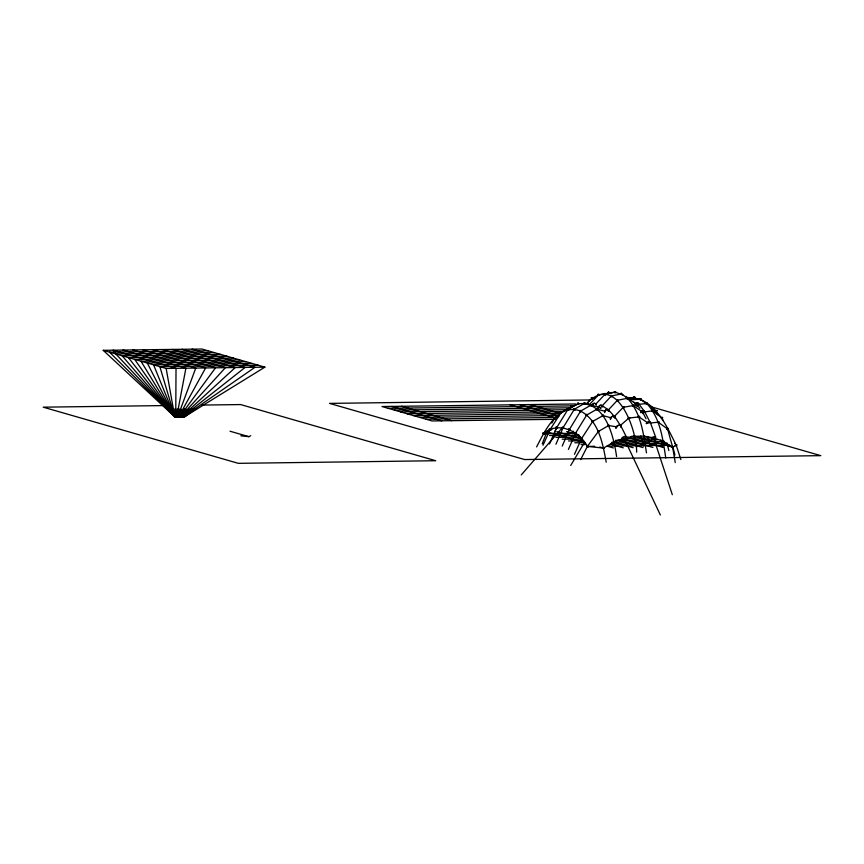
<?xml version="1.0" encoding="UTF-8"?>
<svg xmlns="http://www.w3.org/2000/svg" width="864" height="864" viewBox="0 0 864 864"><rect width="100%" height="100%" fill="white"/><g stroke="black" fill="none" stroke-linecap="round" stroke-linejoin="round"><path stroke-width="1.3" d="M592.51 398.196L592.585 398.347M172.055 412.873L175.738 416.794L176.029 368.323L113.087 350.201L114.934 352.156M661.327 418.165C663.8 416.081 661.684 420.044 662.58 417.398C661.306 416.826 661.943 419.018 661.435 418.446M609.131 425.984L609.066 425.239M650.938 406.458L650.214 406.361M581.072 411.566C580.986 411.523 581.299 409.871 580.133 410.756C581.764 413.359 580.64 409.568 579.863 410.573M578.621 404.222C578.47 401.641 578.459 405.054 578.75 403.92M608.256 425.714C609.174 423.533 608.17 426.276 608.483 425.833M628.592 418.187C628.754 416.75 630.526 418.37 629.489 418.208M628.484 397.786L627.912 397.397L628.236 397.883M142.711 349.812L205.643 367.934L178.708 416.75L178.783 414.083M658.724 422.442L659.102 421.88L658.368 422.68M609.142 392.645L608.58 392.126L609.163 392.688M637.394 404.168C636.973 404.039 635.861 403.639 637.2 404.276M643.259 411.858L642.503 411.48L642.384 412.495M175.997 414.234L176.731 416.772L177.185 408.823M605.675 394.697L605.383 394.07L605.599 394.816M610.686 395.593L611.939 395.734M611.96 396.49L610.902 395.928L611.896 396.63M597.974 394.394C600.156 393.574 598.568 397.105 598.039 394.222M616.799 399.805C618.764 400.853 617.868 400.356 617.425 400.95C617.069 398.466 618.473 400.518 616.864 399.654M587.336 415.012L586.3 414.58L587.034 415.465M631.292 399.557L630.623 399.136M652.374 410.281L652.72 411.577L653.13 410.281M592.369 398.822C590.89 398.477 592.11 396.166 592.488 398.736M622.706 406.793L623.452 406.642L623.97 407.786M132.84 349.942L195.772 368.064L177.714 416.761L178.135 412.733M646.402 403.196C647.579 405.086 647.417 401.62 646.985 403.952C645.635 405.389 647.212 402.019 646.488 403.013M181.721 409.342L178.708 416.75L179.096 414.104M574.776 409.817L574.906 409.18L575.089 409.817M176.256 414.137L176.731 416.772L185.9 368.194L122.969 350.071M152.582 349.682L215.514 367.794L179.69 416.74L180.187 414.126M177.379 414.094L177.714 416.761L179.528 408.996M629.402 418.306C629.597 418.565 629.057 416.394 628.582 418.014M178.708 416.75L179.755 412.916M554.98 419.386C552.776 419.148 554.31 418.154 554.429 418.252C552.841 419.321 556.07 418.943 554.936 419.278M184.388 408.661L179.69 416.74L180.479 414.212M162.454 349.553L225.396 367.664L180.673 416.729L181.548 414.223M572.519 433.674L573.394 431.19M610.729 395.928L611.863 395.626M552.452 438.113L556.74 426.978M542.257 443.772L546.89 431.784L552.625 428.425M555.941 444.236L563.047 427.788L574.312 409.288L584.615 403.348L593.093 405.421M562.237 446.04L569.344 429.592L580.597 411.102L590.911 405.151L600.599 407.527M549.536 443.966L556.621 427.745L567.853 409.579L578.156 403.726C605.405 401.242 613.57 435.715 616.594 456.57M568.415 449.41L575.51 433.188L586.732 415.012L597.035 409.158L605.502 411.372M179.69 416.74L181.31 413.068M591.365 397.656L592.132 398.909L591.354 397.58M543.013 445.219L550.055 429.624L561.222 412.344L578.156 403.726M574.484 454.28L581.526 438.685L592.682 421.405L602.986 415.638L611.442 417.895M600.901 407.884L600.167 407.668L600.901 408.067M186.278 409.309L180.673 416.729L181.829 414.299M172.325 349.423L235.267 367.535L181.667 416.707L182.876 414.31M536.598 446.926C544.968 430.909 557.971 402.386 580.597 411.102C598.903 420.876 602.716 443.61 606.215 462.186M580.651 459.605L587.369 446.407L598.352 431.503L608.666 425.52L617.188 426.935M183.913 414.32L182.65 416.696L245.138 367.405L182.207 349.294M587.261 415.163L586.71 415.206M551.837 423.144L554.299 418.824L558.878 416.167M570.704 465.469L584.539 442.346M180.673 416.729L183.47 412.139M188.946 408.866L181.667 416.707L183.114 414.439M603.504 415.854C602.543 418.003 603.245 413.143 603.428 415.908M609.098 393.368L608.58 393.552M642.373 411.901L642.449 412.625M184.118 414.482L182.65 416.696L191.527 408.629M597.164 409.72L596.7 408.478L597.272 409.828L596.862 408.51L597.661 408.758L597.208 409.709M185.144 414.482L183.643 416.686L255.01 367.276L192.078 349.164M667.721 428.339L667.051 429.494L668.488 428.792L666.911 428.9L668.228 428.425L667.408 429.624M653.054 410.195C650.441 411.75 654.048 409.309 652.59 411.458M652.136 410.648L652.644 410.27L652.298 411.48M181.667 416.707L184.95 412.484M185.166 413.543L182.65 416.696L186.343 412.776M644.76 436.126L631.184 436.363M185.317 414.623L183.643 416.686L194.141 408.424M186.494 414.742L184.626 416.675L264.881 367.146L201.949 349.034L103.216 350.33L174.755 416.804L184.626 416.675L186.343 414.612M639.133 417.269L639.824 416.588L638.129 416.869L639.263 416.221L639.144 417.161M521.262 474.93L563.015 426.924M634.846 436.277L633.085 436.558L634.846 436.277L672.646 447.185L676.231 445.241C666.576 425.898 653.908 396.565 628.182 397.775M584.377 402.667C583.891 406.75 586.267 401.123 584.852 404.017C583.675 402.084 585.738 403.078 584.269 402.732M596.084 403.801L605.027 394.211L615.049 392.116L623.441 395.237M601.484 406.577L611.323 396.025L621.346 393.93L636.844 404.471L633.798 402.149M589.615 404.352L598.558 394.826L615.049 392.116M607.608 410.735L617.436 400.27L627.448 398.293C641.218 412.873 643.41 433.879 646.466 452.822M186.397 413.802L183.643 416.686L188.622 412.193M574.711 409.936L573.88 409.212L574.42 409.957M586.526 403.682C616.172 371.855 636.779 429.095 636.649 452.142M588.384 401.782L591.872 398.207L594.367 397.775M613.537 417.301L623.333 407.257L633.323 405.562L642.697 412.16L646.056 418.792M593.06 421.783L593.32 420.952L593.492 421.88M667.084 428.836L666.695 429.257L667.44 429.365M627.62 397.667L628.042 398.369L627.685 397.408M652.817 411.383L653.324 410.886L652.223 411.448M195.664 409.007L184.626 416.675L188.59 413.122M620.33 425.488L628.96 418.046L638.906 416.891L648.292 423.209M184.626 416.675L189.918 412.517M656.132 411.534L656.662 410.551L655.409 411.534L657.007 410.573L655.711 411.631M627.491 398.941C628.808 398.455 626.378 398.79 627.318 398.887M598.622 431.892L599.173 431.158L598.752 431.989M568.685 410.033C567.421 407.657 567.853 409.979 568.631 410.119M576.634 433.285L543.316 433.728C558.014 420.682 579.312 430.985 587.369 446.407L603.536 448.092L613.85 442.044L624.002 438.232L634.014 436.32M638.896 417.463L638.95 417.226M652.352 410.508L652.72 410.26M240.84 435.823L248.918 436.666L250.711 435.694M543.316 433.728L546.89 431.784L584.658 442.66L574.787 442.789M608.645 392.224C607.835 395.366 608.072 391.338 608.904 392.267M614.272 442.282C615.762 440.446 611.032 443.07 614.272 442.282L633.161 447.703M577.93 403.045C577.843 402.581 578.038 406.253 578.092 402.991M568.08 410.249L567.529 409.579L567.918 410.292M663.714 441.58C665.053 439.927 660.269 442.39 663.714 441.58L611.809 442.303M623.884 407.884C621.929 407.171 625.396 406.62 622.814 406.642M608.774 426.125L608.04 425.963M598.396 430.974C598.363 432.043 599.81 430.618 597.704 430.942M615.125 392.818C616.421 392.288 614.11 392.472 614.866 392.796M623.225 407.797L623.192 407.484M643.939 411.998L652.655 410.854L661.986 417.938L663.034 420.39M630.493 397.829L634.381 397.375M650.776 422.96L658.228 422.215L667.591 428.976L672.646 447.185L675.227 462.564M638.086 404.363L646.78 403.564C660.474 418.154 662.774 439.096 665.798 458.017M633.236 399.665L640.678 399.19L644.803 402.592M610.751 395.41C612.544 396.641 611.042 394.686 610.805 395.809M574.463 408.596L574.733 409.363L573.48 408.856L574.906 409.234L574.376 408.575M208.246 350.838L109.512 352.145L174.755 416.804L166.158 368.453L103.216 350.33M214.531 352.652L115.808 353.959L174.755 416.804L159.862 366.638L258.584 365.332M220.828 354.467L122.094 355.763L174.755 416.804L153.565 364.824L252.299 363.528M227.124 356.281L128.39 357.577L174.755 416.804L147.269 363.01L246.002 361.714M233.42 358.085L134.687 359.392L174.755 416.804L140.983 361.206L239.706 359.899M166.158 368.453L264.881 367.146M162.745 405.594L43.2 407.171L238.302 463.331L435.758 460.728L240.656 404.568L201.701 405.076M589.356 399.967L329.519 403.391L524.61 459.551L820.8 455.652L651.542 406.922M575.618 403.985L382.007 406.534L432.032 420.941L553.424 419.332M388.141 408.305L572.335 405.875M394.427 410.108L569.203 407.808M400.723 411.923L566.071 409.741M407.02 413.737L562.939 411.685M413.305 415.552L559.915 413.618M419.602 417.355L557.572 415.541L519.977 404.719M425.887 419.17L556.459 417.452M549.612 435.542L579.226 435.154M555.908 437.357L580.586 437.022M562.194 439.16L582.336 439.16M626.368 438.318L651.056 437.994M568.49 440.975L583.297 440.78M615.384 440.359L657.342 439.808M581.072 444.604L586.019 444.539M667.462 443.459L610.697 444.204L623.279 447.833M587.369 446.407L594.778 446.31M670.054 445.316L607.111 446.148L613.408 447.962M542.646 433.166L544.061 434.214M543.985 434.29L542.581 433.264M586.634 445.943L588.114 446.893M588.017 446.98L586.645 445.975M560.466 411.804C563.285 414.094 561.33 410.724 560.412 411.89M591.926 420.854C594.205 422.474 592.434 419.353 592.358 421.481M549.299 429.073L550.865 430.099M550.778 430.164L549.245 429.149M580.77 438.134L582.044 438.836L556.772 431.654M582.25 439.225L580.716 438.221M567.076 409.039C568.145 408.488 567.302 409.914 567.054 409.169M585.954 414.472C588.373 413.64 585.425 416.88 585.922 414.58M576.256 433.717L574.679 432.734L576.331 433.642M563.836 428.317L562.216 427.334L563.89 428.231M568.555 429.062L570.186 430.045M570.11 430.132L568.544 429.192M643.885 436.19L653.627 437.843L663.217 441.396L672.646 447.185M596.819 406.447L599.335 407.171M529.848 404.59L559.894 413.24M626.27 436.806L662.774 447.314M510.106 404.849L553.986 417.485M625.212 439.474L652.903 447.444M617.857 440.327L643.032 447.574M566.644 431.525L577.973 434.786M599.756 447.001L603.536 448.092M401.501 406.274L451.526 420.682M391.63 406.404L441.666 420.811M230.04 431.233L248.918 436.666M580.576 411.286L579.776 410.67M625.525 396.554L630.763 399.827M601.938 405.518L608.051 409.666M651.996 408.229L656.078 411.005L657.536 414.72M592.218 421.297L591.883 420.952M598.115 431.719L597.629 431.06M547.355 431.417L547.344 432.443L546.08 431.654M598.406 431.039L598.061 431.622M602.921 416.102C602.737 416.448 603.007 413.413 602.737 415.854M608.558 410.022L614.498 416.545M173.102 413.748L175.738 416.794L174.787 408.845M173.243 413.64L175.738 416.794L174.82 412.884M610.794 396.511L611.604 396.619L610.729 396.403M638.366 403.38L644.22 411.07M637.578 405.432L639.77 408.316M674.762 443.308L676.231 445.241L680.875 459.583M173.394 413.51L175.738 416.794L174.874 414.277M614.822 416.794L620.579 425.714M173.578 413.37L175.738 416.794L174.658 414.364M173.837 413.262L175.738 416.794M644.436 411.188L650.041 422.237M620.849 425.952L626.443 437.044M624.002 438.232L660.355 514.966M650.344 422.528L655.668 437.162A2.16 0.983 -20 0 1 652.882 439.009A2.16 0.983 -20 0 1 652.331 437.389A2.16 0.983 -20 0 1 655.657 437.108M653.627 437.843L672.322 494.716M633.334 436.147L636.822 446.893M672.656 446.256L674.935 454.993M640.861 435.942L643.464 445.932M667.051 443.146L668.844 450.576M647.87 436.482L649.955 445.144M660.874 439.819L662.645 447.422M654.577 438.016L656.348 445.608M176.461 412.754L176.731 416.772M177.671 414.126L177.714 416.761M615.913 428.155A2.711 1.534 -26.8 0 1 618.7 425.412A2.711 1.534 -26.8 0 1 620.762 426.978M646.272 423.565A2.16 0.983 -20 0 1 648.918 422.042A2.16 0.983 -20 0 1 650.171 423.101M586.926 403.931A2.495 2.041 66.4 0 1 588.103 403.92M587.185 403.942A2.419 2.03 85.3 0 1 588.33 403.92M592.272 405.4A2.419 2.03 85.3 0 1 596.182 404.849M592.304 405.572A2.398 1.987 -73.9 0 1 596.214 404.708M598.687 408.542A2.398 1.987 -73.9 0 1 599.918 405.389A2.398 1.987 -73.9 0 1 602.5 406.523M598.558 408.499A2.419 1.901 -55.8 0 1 600.361 405.389A2.419 1.901 -55.8 0 1 602.672 407.02M604.649 412.506A2.419 1.901 -55.8 0 1 606.625 409.493A2.419 1.901 -55.8 0 1 608.785 411.34M604.53 412.592A2.495 1.793 -42.3 0 1 606.69 409.666A2.495 1.793 -42.3 0 1 608.904 411.21M610.567 419.515A2.495 1.793 -42.3 0 1 612.554 416.221A2.495 1.793 -42.3 0 1 614.79 418.036M610.297 418.932A2.592 1.652 -32.8 0 1 612.976 416.308A2.592 1.652 -32.8 0 1 614.941 417.906M616.064 428.112A2.592 1.652 -32.8 0 1 618.57 425.272A2.592 1.652 -32.8 0 1 620.698 426.827M629.413 399.233A1.771 1.469 -73.9 0 1 632.254 399.557M629.413 399.373A1.793 1.393 -52.6 0 1 632.308 399.568M635.418 405.486A1.793 1.393 -52.6 0 1 636.876 402.862A1.793 1.393 -52.6 0 1 638.248 404.806M637.654 405.637A1.793 1.393 -52.6 0 1 636.93 406.058M635.202 405.313A1.879 1.274 -37.3 0 1 637.135 402.98A1.879 1.274 -37.3 0 1 638.258 404.784M637.33 405.68A1.879 1.274 -37.3 0 1 636.854 405.896M641.012 412.711A1.879 1.274 -37.3 0 1 643.162 410.638A1.879 1.274 -37.3 0 1 644.112 412.463M643.291 413.294A1.879 1.274 -37.3 0 1 642.708 413.575M640.861 412.56A1.998 1.134 -26.9 0 1 643.475 410.8A1.998 1.134 -26.9 0 1 644.09 412.517M643.205 413.165A1.998 1.134 -26.9 0 1 642.676 413.381M646.445 423.706A1.998 1.134 -26.9 0 1 648.637 421.902A1.998 1.134 -26.9 0 1 650.074 422.993M597.91 394.686L598.979 395.42L597.942 394.686M655.096 411.318L656.694 410.476L655.106 411.286M577.541 403.682L577.552 403.628M583.999 403.294L584.615 404.039L584.01 403.25M567.248 409.536L567.724 410.26L567.227 409.59M573.696 409.244L574.031 409.925L573.728 409.147M616.766 400.453C617.62 402.106 616.604 398.93 616.81 400.367M622.663 407.452L623.074 407.894L622.674 407.408M590.436 404.687L591.538 405L590.533 404.708M591.386 405.583L591.538 405L591.386 405.583M579.982 411.199C581.256 412.992 579.668 410.378 580.003 411.253M626.767 398.477C626.929 399.719 627.674 395.939 626.821 398.488M632.653 405.756C635.99 405.27 631.476 407.236 633.571 404.892C634.122 405.022 632.783 405.54 632.567 405.767M633.992 397.267C635.828 398.39 634.295 395.474 634.802 397.926C633.172 399.362 634.9 395.204 633.992 397.267M638.528 416.729C637.826 418.738 639.533 414.774 638.528 416.729M640.289 399.082C641.974 400.885 641.088 396.673 640.58 399.87C639.922 400.453 640.84 397.332 640.289 399.028M570.877 406.426C573.016 409.18 571.439 403.51 571.655 407.214C571.082 402.862 571.504 409.655 570.877 406.426M646.099 403.747L646.153 403.812M560.747 411.88C562.864 413.921 559.969 412.852 560.758 411.847M590.285 405.259L591.17 405.832L590.285 405.259M596.419 409.266L597.002 409.838L596.419 409.266M615.589 391.759L615.589 391.727M620.806 394.243C622.922 395.161 621.216 392.45 621.572 394.319C620.212 395.431 622.825 391.478 620.816 394.146M602.251 415.843L602.262 415.768M607.932 425.736L608.364 425.239L607.932 425.736M604.638 393.952C605.61 396.976 605.232 391.63 604.638 393.898M614.66 391.856L615.514 391.608L614.66 391.856M657.85 422.053C657.083 423.889 659.815 420.422 657.86 421.978M597.629 431.708L598.039 431.136L597.629 431.665M636.293 404.784L636.8 405.184L636.304 404.698M620.719 394.038C620.914 395.572 621.378 391.468 620.741 394.092M604.422 394.222L604.843 394.902L604.422 394.168M633.776 397.386L634.025 396.846L633.766 397.386M607.954 392.764L608.148 392.224L607.91 392.764M628.204 418.252L628.711 417.755L628.225 418.176M675.378 445.554L677.074 444.863L675.389 445.522M602.662 448.286L604.4 447.822L602.662 448.286M671.738 447.368L673.553 446.947L671.749 447.336M623.689 407.7L623.722 407.635M555.876 427.216L557.399 428.285L555.898 427.216M623.214 440.046A2.711 1.534 -26.8 0 0 626.476 437.108A2.711 1.534 -26.8 0 0 622.328 437.54A2.711 1.534 -26.8 0 0 623.214 440.046"/></g></svg>
